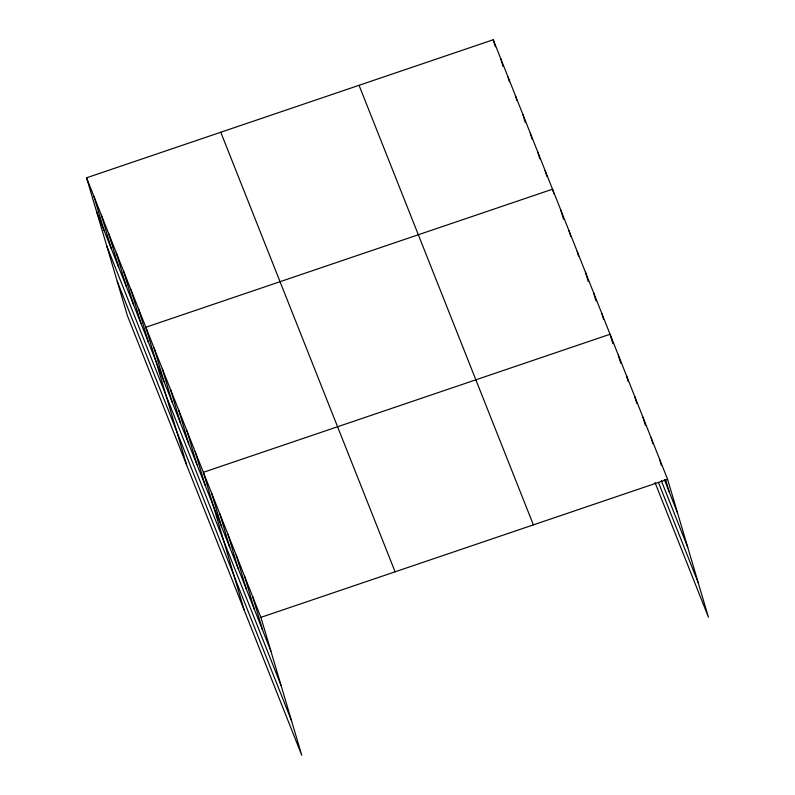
<?xml version="1.0" encoding="UTF-8"?>
<svg xmlns="http://www.w3.org/2000/svg" width="795" height="795" viewBox="0 0 795 795"><rect width="100%" height="100%" fill="white"/><g stroke="black" fill="none" stroke-linecap="round" stroke-linejoin="round"><path stroke-width="1.19" d="M86.566 177.802L260.899 617.367L301.742 755.25L127.409 315.685L86.566 177.802L493.258 39.75L667.591 479.315L708.434 617.198L655.01 482.505M260.899 617.367L667.591 479.315M664.322 479.594L677.559 512.984M661.271 480.597L687.755 547.367M658.518 482.644L698.249 582.805M359.052 85.303L533.385 524.869M220.772 132.248L395.105 571.814M96.543 211.47L270.876 651.035M106.729 245.864L281.062 685.419M117.223 281.291L291.556 720.856M659.373 458.596L661.44 465.552M665.564 479.484L669.34 492.254M651.155 437.866L652.874 443.67M642.936 417.146L645.341 425.275M634.718 396.427L636.775 403.393M626.5 375.707L628.219 381.511M618.281 354.977L620.686 363.106M612.816 343.549L610.063 334.258L203.371 472.309L244.214 610.192M601.845 313.538L603.564 319.342M593.627 292.808L596.031 300.937M585.408 272.089L588.151 281.38M577.19 251.369L578.561 256.01M568.972 230.649L570.691 236.453M560.753 209.92L563.496 219.211M553.906 193.841L552.535 189.2L145.843 327.252L186.686 465.135M545.122 170.518L546.841 176.321M537.708 151.835L539.775 158.801M530.305 133.153L532.024 138.966M522.891 114.48L525.296 122.599M515.488 95.798L516.859 100.438M508.075 77.115L509.456 81.756M500.671 58.432L503.076 66.561M493.258 39.75L495.325 46.716M252.681 596.648L262.658 630.306M244.463 575.918L254.43 609.586M236.244 555.198L246.212 588.866M228.026 534.479L237.993 568.147M219.808 513.759L229.775 547.417M211.589 493.029L221.557 526.697M195.153 451.59L205.12 485.258M186.934 430.87L196.902 464.528M178.716 410.141L188.683 443.809M170.498 389.421L180.465 423.089M162.279 368.701L172.247 402.359M154.061 347.981L164.028 381.64M138.429 308.569L148.407 342.238M131.026 289.887L140.993 323.555M123.613 271.214L133.58 304.873M116.199 252.532L126.176 286.19M108.796 233.849L118.763 267.508M101.382 215.167L111.36 248.835M93.979 196.484L103.946 230.153"/></g></svg>
